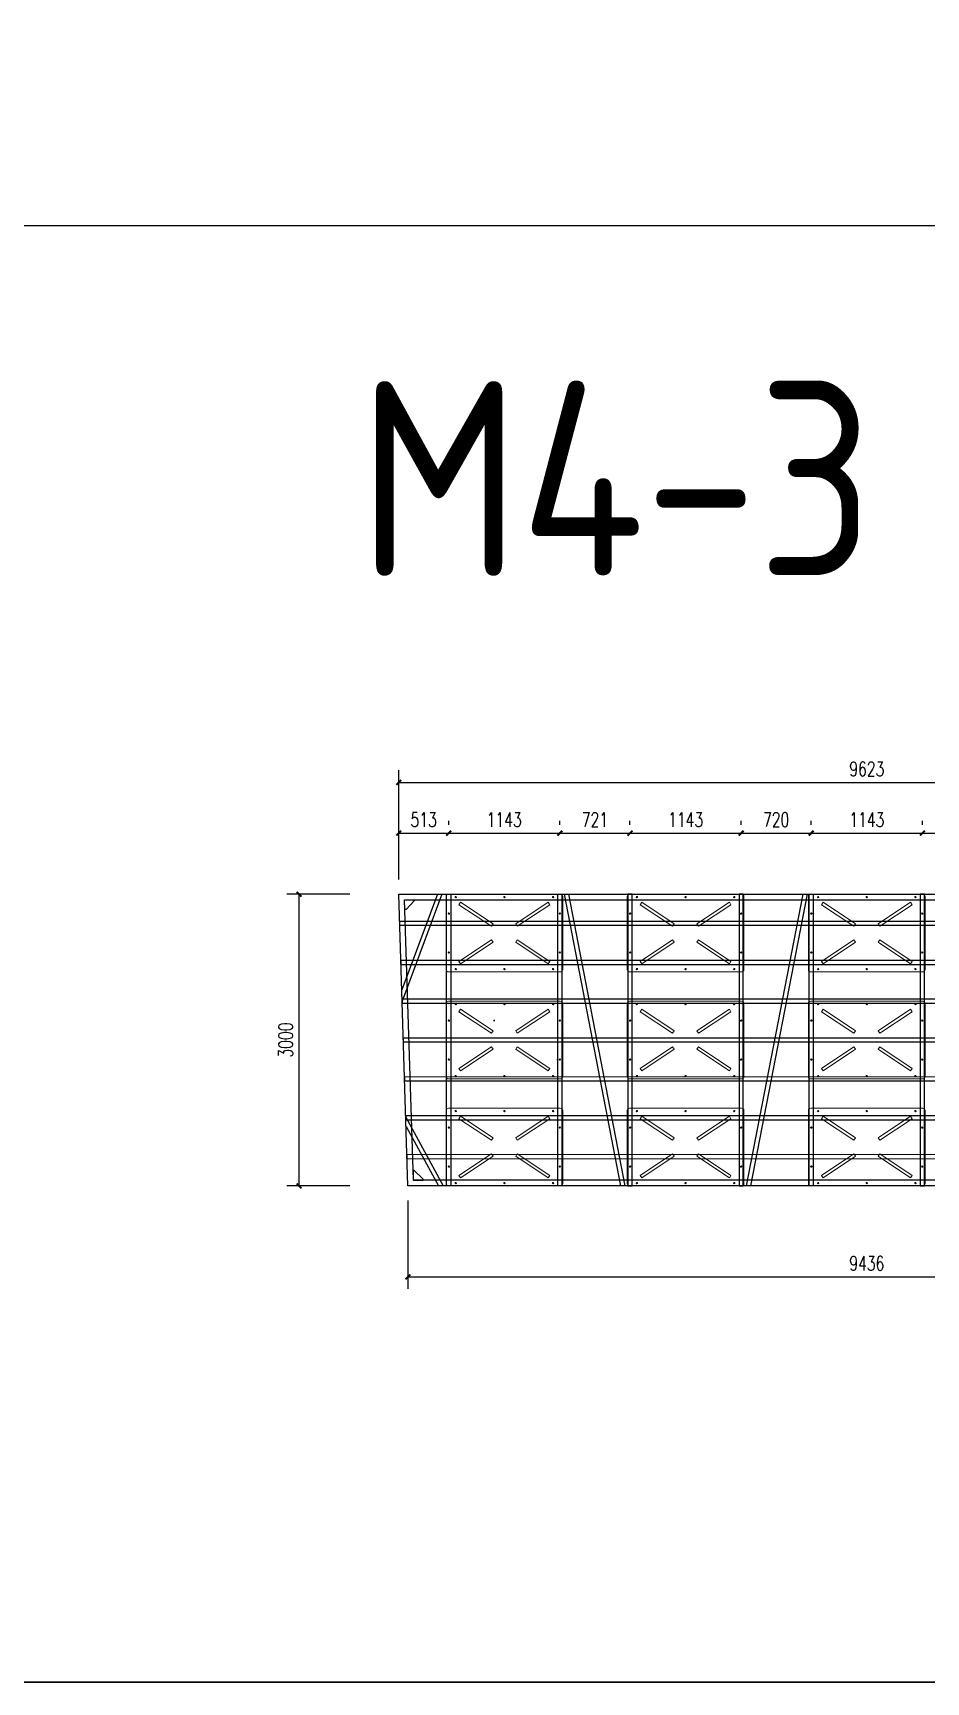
# Model space of a CAD drawing. Extents: x 1254079 to 1500931, y -102737 to 142253.
# Drawn here: x 1330094 to 1339276, y 2621 to 19573 of the extents above; entities that cross this region are included whole.
import ezdxf

# ---------------------------------------------------------------- set-up
doc = ezdxf.new("R2010")
doc.units = 0
doc.header["$LTSCALE"] = 1000
doc.header["$MEASUREMENT"] = 0
for name, color, linetype in [('14#槽钢', 3, 'Continuous'), ('PUB_DIM', 3, 'Continuous'), ('PUB_TEXT', 7, 'Continuous'), ('W-float bowl浮筒', 253, 'Continuous'), ('W-FLOAT_BOWL浮筒', 253, 'Continuous'), ('W-STEEL_FRAME钢架', 3, 'Continuous'), ('W-STEEL_KEEL钢龙骨', 5, 'Continuous')]:
    doc.layers.add(name, color=color, linetype=linetype)
doc.styles.add('_TCH_DIM_T3', font='SIMPLEX', dxfattribs={"width": 0.705882, "bigfont": 'GBCBIG'})
doc.styles.get("Standard").update_dxf_attribs({"font": 'gbenor.shx', "bigfont": 'gbcbig.shx'})
doc.dimstyles.new('_TCH_ARCH&&50', dxfattribs={"dimtxt": 148.75, "dimasz": 50, "dimexe": 125, "dimexo": 150, "dimgap": 63.125, "dimtad": 1, "dimdec": 0, "dimzin": 0, "dimdsep": 46, "dimtxsty": '_TCH_DIM_T3', "dimblk": 'ARCHTICK', "dimcen": 0.09, "dimclrt": 7, "dimazin": 2, "dimtfac": 1, "dimtdec": 0, "dimtix": 1, "dimtmove": 2, "dimatfit": 3, "dimfxl": 0, "dimtolj": 1, "dimtzin": 0, "dimarcsym": 0})

# ---------------------------------------------------------------- blocks, each defined once
blk = doc.blocks.new('_ArchTick')
at = {"color": 0, "linetype": 'ByBlock', "const_width": 0.4}
blk.add_lwpolyline([(-0.5, -0.5), (0.5, 0.5)], dxfattribs=at)
blk = doc.blocks.new('*D950')
at = {"layer": 'Defpoints', "color": 0, "transparency": 16777216}
for p in [(1333855, 11281), (1334368, 11347), (1334368, 11281)]:
    blk.add_point(p, dxfattribs=at)
at = {"layer": 'PUB_DIM', "color": 0, "lineweight": -2, "transparency": 16777216}
for p, q in [((1333855, 11431), (1333855, 11472)), ((1334368, 11431), (1334368, 11472)), ((1333855, 11347), (1334368, 11347))]:
    blk.add_line(p, q, dxfattribs=at)
at = {"layer": 'PUB_DIM', "color": 0, "lineweight": -2, "transparency": 16777216, "xscale": 50, "yscale": 50, "zscale": 50}
for p, rotation in [((1333855, 11347), 179.9998336123198), ((1334368, 11347), 359.9998336123198)]:
    blk.add_blockref('_ArchTick', p, dxfattribs=dict(at, rotation=rotation))
at = {"layer": 'PUB_DIM', "color": 7, "transparency": 16777216, "insert": (1334111, 11485), "char_height": 148.8, "attachment_point": 5, "rotation": 359.9998, "style": '_TCH_DIM_T3'}
blk.add_mtext('\\A1;513', dxfattribs=at)
blk = doc.blocks.new('*D951')
at = {"layer": 'Defpoints', "color": 0, "transparency": 16777216}
for p in [(1334368, 11281), (1335511, 11347), (1335511, 11281)]:
    blk.add_point(p, dxfattribs=at)
at = {"layer": 'PUB_DIM', "color": 0, "lineweight": -2, "transparency": 16777216}
for p, q in [((1334368, 11431), (1334368, 11472)), ((1335511, 11431), (1335511, 11472)), ((1334368, 11347), (1335511, 11347))]:
    blk.add_line(p, q, dxfattribs=at)
at = {"layer": 'PUB_DIM', "color": 0, "lineweight": -2, "transparency": 16777216, "xscale": 50, "yscale": 50, "zscale": 50}
for p, rotation in [((1334368, 11347), 179.9998336123198), ((1335511, 11347), 359.9998336123198)]:
    blk.add_blockref('_ArchTick', p, dxfattribs=dict(at, rotation=rotation))
at = {"layer": 'PUB_DIM', "color": 7, "transparency": 16777216, "insert": (1334939, 11485), "char_height": 148.8, "attachment_point": 5, "rotation": 359.9998, "style": '_TCH_DIM_T3'}
blk.add_mtext('\\A1;1143', dxfattribs=at)
blk = doc.blocks.new('*D952')
at = {"layer": 'Defpoints', "color": 0, "transparency": 16777216}
for p in [(1335511, 11281), (1336232, 11347), (1336232, 11281)]:
    blk.add_point(p, dxfattribs=at)
at = {"layer": 'PUB_DIM', "color": 0, "lineweight": -2, "transparency": 16777216}
for p, q in [((1335511, 11431), (1335511, 11472)), ((1336232, 11431), (1336232, 11472)), ((1335511, 11347), (1336232, 11347))]:
    blk.add_line(p, q, dxfattribs=at)
at = {"layer": 'PUB_DIM', "color": 0, "lineweight": -2, "transparency": 16777216, "xscale": 50, "yscale": 50, "zscale": 50}
for p, rotation in [((1335511, 11347), 179.9998336123197), ((1336232, 11347), 359.9998336123197)]:
    blk.add_blockref('_ArchTick', p, dxfattribs=dict(at, rotation=rotation))
at = {"layer": 'PUB_DIM', "color": 7, "transparency": 16777216, "insert": (1335871, 11485), "char_height": 148.8, "attachment_point": 5, "rotation": 359.9998, "style": '_TCH_DIM_T3'}
blk.add_mtext('\\A1;721', dxfattribs=at)
blk = doc.blocks.new('*D953')
at = {"layer": 'Defpoints', "color": 0, "transparency": 16777216}
for p in [(1336232, 11281), (1337375, 11347), (1337375, 11281)]:
    blk.add_point(p, dxfattribs=at)
at = {"layer": 'PUB_DIM', "color": 0, "lineweight": -2, "transparency": 16777216}
for p, q in [((1336232, 11431), (1336232, 11472)), ((1337375, 11431), (1337375, 11472)), ((1336232, 11347), (1337375, 11347))]:
    blk.add_line(p, q, dxfattribs=at)
at = {"layer": 'PUB_DIM', "color": 0, "lineweight": -2, "transparency": 16777216, "xscale": 50, "yscale": 50, "zscale": 50}
for p, rotation in [((1336232, 11347), 179.9998336123198), ((1337375, 11347), 359.9998336123198)]:
    blk.add_blockref('_ArchTick', p, dxfattribs=dict(at, rotation=rotation))
at = {"layer": 'PUB_DIM', "color": 7, "transparency": 16777216, "insert": (1336804, 11485), "char_height": 148.8, "attachment_point": 5, "rotation": 359.9998, "style": '_TCH_DIM_T3'}
blk.add_mtext('\\A1;1143', dxfattribs=at)
blk = doc.blocks.new('*D954')
at = {"layer": 'Defpoints', "color": 0, "transparency": 16777216}
for p in [(1337375, 11281), (1338095, 11347), (1338095, 11281)]:
    blk.add_point(p, dxfattribs=at)
at = {"layer": 'PUB_DIM', "color": 0, "lineweight": -2, "transparency": 16777216}
for p, q in [((1337375, 11431), (1337375, 11472)), ((1338095, 11431), (1338095, 11472)), ((1337375, 11347), (1338095, 11347))]:
    blk.add_line(p, q, dxfattribs=at)
at = {"layer": 'PUB_DIM', "color": 0, "lineweight": -2, "transparency": 16777216, "xscale": 50, "yscale": 50, "zscale": 50}
for p, rotation in [((1337375, 11347), 179.9998336123198), ((1338095, 11347), 359.9998336123198)]:
    blk.add_blockref('_ArchTick', p, dxfattribs=dict(at, rotation=rotation))
at = {"layer": 'PUB_DIM', "color": 7, "transparency": 16777216, "insert": (1337735, 11485), "char_height": 148.8, "attachment_point": 5, "rotation": 359.9998, "style": '_TCH_DIM_T3'}
blk.add_mtext('\\A1;720', dxfattribs=at)
blk = doc.blocks.new('*D955')
at = {"layer": 'Defpoints', "color": 0, "transparency": 16777216}
for p in [(1338095, 11281), (1339238, 11347), (1339238, 11281)]:
    blk.add_point(p, dxfattribs=at)
at = {"layer": 'PUB_DIM', "color": 0, "lineweight": -2, "transparency": 16777216}
for p, q in [((1338095, 11431), (1338095, 11472)), ((1339238, 11431), (1339238, 11472)), ((1338095, 11347), (1339238, 11347))]:
    blk.add_line(p, q, dxfattribs=at)
at = {"layer": 'PUB_DIM', "color": 0, "lineweight": -2, "transparency": 16777216, "xscale": 50, "yscale": 50, "zscale": 50}
for p, rotation in [((1338095, 11347), 179.9998336123198), ((1339238, 11347), 359.9998336123198)]:
    blk.add_blockref('_ArchTick', p, dxfattribs=dict(at, rotation=rotation))
at = {"layer": 'PUB_DIM', "color": 7, "transparency": 16777216, "insert": (1338667, 11485), "char_height": 148.8, "attachment_point": 5, "rotation": 359.9998, "style": '_TCH_DIM_T3'}
blk.add_mtext('\\A1;1143', dxfattribs=at)
blk = doc.blocks.new('*D956')
at = {"layer": 'Defpoints', "color": 0, "transparency": 16777216}
for p in [(1339238, 11281), (1339958, 11347), (1339958, 11281)]:
    blk.add_point(p, dxfattribs=at)
at = {"layer": 'PUB_DIM', "color": 0, "lineweight": -2, "transparency": 16777216}
for p, q in [((1339238, 11431), (1339238, 11472)), ((1339958, 11431), (1339958, 11472)), ((1339238, 11347), (1339958, 11347))]:
    blk.add_line(p, q, dxfattribs=at)
at = {"layer": 'PUB_DIM', "color": 0, "lineweight": -2, "transparency": 16777216, "xscale": 50, "yscale": 50, "zscale": 50}
for p, rotation in [((1339238, 11347), 179.9998336123197), ((1339958, 11347), 359.9998336123197)]:
    blk.add_blockref('_ArchTick', p, dxfattribs=dict(at, rotation=rotation))
at = {"layer": 'PUB_DIM', "color": 7, "transparency": 16777216, "insert": (1339598, 11485), "char_height": 148.8, "attachment_point": 5, "rotation": 359.9998, "style": '_TCH_DIM_T3'}
blk.add_mtext('\\A1;720', dxfattribs=at)
blk = doc.blocks.new('*D961')
at = {"layer": 'Defpoints', "color": 0, "transparency": 16777216}
for p in [(1332830, 10720), (1333503, 10720), (1333503, 7720)]:
    blk.add_point(p, dxfattribs=at)
at = {"layer": 'PUB_DIM', "color": 0, "lineweight": -2, "transparency": 16777216}
for p, q in [((1333353, 10720), (1332705, 10720)), ((1332830, 7720), (1332830, 10720)), ((1333353, 7720), (1332705, 7720))]:
    blk.add_line(p, q, dxfattribs=at)
at = {"layer": 'PUB_DIM', "color": 0, "lineweight": -2, "transparency": 16777216, "xscale": 50, "yscale": 50, "zscale": 50}
for p, rotation in [((1332830, 10720), 90), ((1332830, 7720), 270)]:
    blk.add_blockref('_ArchTick', p, dxfattribs=dict(at, rotation=rotation))
at = {"layer": 'PUB_DIM', "color": 7, "transparency": 16777216, "insert": (1332692, 9220), "char_height": 148.8, "attachment_point": 5, "rotation": 90, "style": '_TCH_DIM_T3'}
blk.add_mtext('\\A1;3000', dxfattribs=at)
blk = doc.blocks.new('*D962')
at = {"layer": 'Defpoints', "color": 0, "transparency": 16777216}
for p in [(1333949, 7720), (1343385, 7720), (1343385, 6786)]:
    blk.add_point(p, dxfattribs=at)
at = {"layer": 'PUB_DIM', "color": 0, "lineweight": -2, "transparency": 16777216}
for p, q in [((1333949, 7570), (1333949, 6661)), ((1343385, 7570), (1343385, 6661)), ((1333949, 6786), (1343385, 6786))]:
    blk.add_line(p, q, dxfattribs=at)
at = {"layer": 'PUB_DIM', "color": 0, "lineweight": -2, "transparency": 16777216, "xscale": 50, "yscale": 50, "zscale": 50, "rotation": 180}
blk.add_blockref('_ArchTick', (1333949, 6786), dxfattribs=at)
at = {"layer": 'PUB_DIM', "color": 0, "lineweight": -2, "transparency": 16777216, "xscale": 50, "yscale": 50, "zscale": 50}
blk.add_blockref('_ArchTick', (1343385, 6786), dxfattribs=at)
at = {"layer": 'PUB_DIM', "color": 7, "transparency": 16777216, "insert": (1338667, 6924), "char_height": 148.8, "attachment_point": 5, "style": '_TCH_DIM_T3'}
blk.add_mtext('\\A1;9436', dxfattribs=at)
blk = doc.blocks.new('*D963')
at = {"layer": 'Defpoints', "color": 0, "transparency": 16777216}
for p in [(1343478, 11869), (1333855, 10720), (1343478, 10720)]:
    blk.add_point(p, dxfattribs=at)
at = {"layer": 'PUB_DIM', "color": 0, "lineweight": -2, "transparency": 16777216}
for p, q in [((1333855, 10870), (1333855, 11994)), ((1333855, 11869), (1343478, 11869)), ((1343478, 10870), (1343478, 11994))]:
    blk.add_line(p, q, dxfattribs=at)
at = {"layer": 'PUB_DIM', "color": 0, "lineweight": -2, "transparency": 16777216, "xscale": 50, "yscale": 50, "zscale": 50, "rotation": 180}
blk.add_blockref('_ArchTick', (1333855, 11869), dxfattribs=at)
at = {"layer": 'PUB_DIM', "color": 0, "lineweight": -2, "transparency": 16777216, "xscale": 50, "yscale": 50, "zscale": 50}
blk.add_blockref('_ArchTick', (1343478, 11869), dxfattribs=at)
at = {"layer": 'PUB_DIM', "color": 7, "transparency": 16777216, "insert": (1338667, 12007), "char_height": 148.8, "attachment_point": 5, "style": '_TCH_DIM_T3'}
blk.add_mtext('\\A1;9623', dxfattribs=at)
blk = doc.blocks.new('$matou$00000145')
at = {"layer": 'W-float bowl浮筒', "lineweight": 0}
for p, q in [((-600, -375), (-600, 375)), ((-575, 400), (575, 400)), ((-507, 370), (-493, 370)), ((-500, 377), (-500, 363)), ((-7, 370), (7, 370)), ((0, 377), (0, 363)), ((493, 370), (507, 370)), ((500, 377), (500, 363)), ((600, 375), (600, -375)), ((-577, 200), (-563, 200)), ((-570, 207), (-570, 193)), ((563, 200), (577, 200)), ((570, 207), (570, 193)), ((-577, -200), (-563, -200)), ((-570, -193), (-570, -207)), ((563, -200), (577, -200)), ((570, -193), (570, -207)), ((575, -400), (-575, -400)), ((-507, -370), (-493, -370)), ((-500, -377), (-500, -363)), ((-7, -370), (7, -370)), ((0, -377), (0, -363)), ((493, -370), (507, -370)), ((500, -377), (500, -363))]:
    blk.add_line(p, q, dxfattribs=at)
at = {"layer": 'W-float bowl浮筒', "lineweight": 0, "ltscale": 100}
for points in [[(-450, 316), (-117, 95), (-133, 70), (-467, 291)], [(450, 316), (117, 95), (133, 70), (467, 291)], [(-450, -316), (-117, -95), (-133, -70), (-467, -291)], [(450, -316), (117, -95), (133, -70), (467, -291)]]:
    blk.add_lwpolyline(points, close=True, dxfattribs=at)
at = {"layer": 'W-float bowl浮筒', "lineweight": 0}
for centre in [(-500, 370), (0, 370), (500, 370), (-570, 200), (570, 200), (-570, -200), (570, -200), (-500, -370), (0, -370), (500, -370)]:
    blk.add_circle(centre, 7, dxfattribs=at)
for centre, start, end in [((-575, 375), 90, 180), ((575, 375), 0, 90), ((-575, -375), 180, 270), ((575, -375), 270, 0)]:
    blk.add_arc(centre, 25, start, end, dxfattribs=at)

msp = doc.modelspace()

# ---------------------------------------------------------------- linework, layer by layer
at = {"layer": '14#槽钢'}
for points in [[(1284443.8, 62511.5), (1371490.4, 62511.5), (1371490.4, 2620.5), (1284443.8, 2620.5)], [(1333854.9, 10719.8), (1343478.3, 10719.8), (1343384.5, 7720.3), (1333948.6, 7720.3)], [(1333914.7, 10661.8), (1343418.4, 10661.8), (1343328.3, 7778.3), (1334004.8, 7778.3)]]:
    msp.add_lwpolyline(points, close=True, dxfattribs=at)
for points in [[(1284443.8, 17593.3), (1371490.4, 17593.3)], [(1334253.1, 10719.8), (1333885.6, 9734.8)], [(1334299, 10719.8), (1333889.2, 9621.3)], [(1335555.1, 10719.8), (1336136, 7719.8)], [(1335598.9, 10719.8), (1336179.8, 7719.8)], [(1338008.3, 10719.8), (1337427.3, 7719.8)], [(1338052.1, 10719.8), (1337471.1, 7719.8)], [(1333926.5, 8426.1), (1334311.3, 7720.3)], [(1333929.5, 8330.8), (1334262.3, 7720.3)], [(1284443.8, 2620.5), (1371490.4, 2620.5)]]:
    msp.add_lwpolyline(points, dxfattribs=at)
at = {"layer": 'PUB_DIM'}
for p, q in [((1334829.6, 9419.8), (1334843.6, 9419.8)), ((1334836.6, 9426.8), (1334836.6, 9412.8)), ((1335479.9, 9019.8), (1335493.9, 9019.8)), ((1335486.9, 9026.8), (1335486.9, 9012.8))]:
    msp.add_line(p, q, dxfattribs=at)
at = {"layer": 'W-STEEL_FRAME钢架'}
for points in [[(1334346.3, 10719.8), (1334389.3, 10719.8), (1334389.3, 7719.8), (1334346.3, 7719.8)], [(1335489.3, 10719.8), (1335532.3, 10719.8), (1335532.3, 7719.8), (1335489.3, 7719.8)], [(1336253.6, 10719.8), (1336210.6, 10719.8), (1336210.6, 7719.8), (1336253.6, 7719.8)], [(1337396.6, 10719.8), (1337353.6, 10719.8), (1337353.6, 7719.8), (1337396.6, 7719.8)], [(1338073.6, 10719.8), (1338116.6, 10719.8), (1338116.6, 7719.8), (1338073.6, 7719.8)], [(1339259.6, 10719.8), (1339216.6, 10719.8), (1339216.6, 7719.8), (1339259.6, 7719.8)]]:
    msp.add_lwpolyline(points, close=True, dxfattribs=at)
at = {"layer": 'W-STEEL_FRAME钢架', "color": 1}
for points in [[(1333931.4, 10561.8), (1333917.8, 10561.9), (1333914.7, 10661.8), (1334014.7, 10661.8), (1334014.7, 10651.8)], [(1334014.7, 7878.8), (1334001.6, 7878.9), (1334004.7, 7778.8), (1334104.7, 7778.8), (1334104.7, 7788.8)]]:
    msp.add_lwpolyline(points, close=True, dxfattribs=at)
at = {"layer": 'W-STEEL_KEEL钢龙骨'}
for points in [[(1333864.2, 10399.9), (1343468.9, 10400.3), (1343468.9, 10440.3), (1333864.2, 10439.9)], [(1333876.8, 9997.8), (1343456.3, 9997.9), (1343456.3, 10037.9), (1333876.8, 10037.8)], [(1333889.2, 9600.7), (1343443.9, 9599.3), (1343443.9, 9639.3), (1333889.2, 9640.7)], [(1333901.7, 9200.1), (1343431.4, 9200.1), (1343431.4, 9240.1), (1333901.7, 9240.1)], [(1333914.2, 8801.7), (1343418.9, 8799.9), (1343418.9, 8839.9), (1333914.2, 8841.7)], [(1333926.7, 8399.5), (1343406.4, 8400.4), (1343406.4, 8440.4), (1333926.7, 8439.5)], [(1333939.1, 8002.8), (1343393.9, 7999.1), (1343393.9, 8039.1), (1333939.1, 8042.8)]]:
    msp.add_lwpolyline(points, close=True, dxfattribs=at)

# ---------------------------------------------------------------- block references
at = {"layer": 'W-FLOAT_BOWL浮筒'}
for p in [(1334940.8, 10319.8), (1336803.6, 10319.8), (1338666.6, 10319.8), (1334940.8, 9219.8), (1336803.6, 9219.8), (1338666.6, 9219.8), (1334940.8, 8119.8), (1336803.6, 8119.8), (1338666.6, 8119.8)]:
    msp.add_blockref('$matou$00000145', p, dxfattribs=at)

# ---------------------------------------------------------------- texts
at = {"layer": 'PUB_TEXT'}
msp.add_text('M4-3', height=2000, dxfattribs=at).set_placement((1333439, 13993.3))

# ---------------------------------------------------------------- dimensions: what is measured, and where the dimension line sits
at = {"layer": 'PUB_DIM'}
for p1, p2, distance, picture, middle in [((1333854.9, 10719.8), (1343478.3, 10719.8), 1149.4, '*D963', (1338666.6, 12006.7)), ((1333854.9, 11281.4), (1334367.8, 11281.4), 65.9, '*D950', (1334111.3, 11484.9)), ((1334367.8, 11281.4), (1335510.8, 11281.4), 65.9, '*D951', (1334939.3, 11484.9)), ((1335510.8, 11281.4), (1336232.1, 11281.4), 65.9, '*D952', (1335871.5, 11484.9)), ((1336232.1, 11281.4), (1337375.1, 11281.4), 65.9, '*D953', (1336803.6, 11484.8)), ((1337375.1, 11281.4), (1338095.1, 11281.4), 65.9, '*D954', (1337735.1, 11484.8)), ((1338095.1, 11281.4), (1339238.1, 11281.4), 65.9, '*D955', (1338666.6, 11484.8)), ((1339238.1, 11281.4), (1339958.1, 11281.4), 65.9, '*D956', (1339598.1, 11484.8)), ((1333503.4303, 7720.3083), (1333503.4303, 10719.8439), 673.5633, '*D961', (1332692.3669, 9220.0761)), ((1333948.6, 7720.3), (1343384.5, 7720.3), -934.1, '*D962', (1338666.6, 6923.8))]:
    dim = msp.add_aligned_dim(p1=p1, p2=p2, distance=distance, dimstyle='_TCH_ARCH&&50', dxfattribs=at)
    dim.commit()
    dim.dimension.update_dxf_attribs({"geometry": picture, "text_midpoint": middle})

doc.saveas('drawing.dxf')
